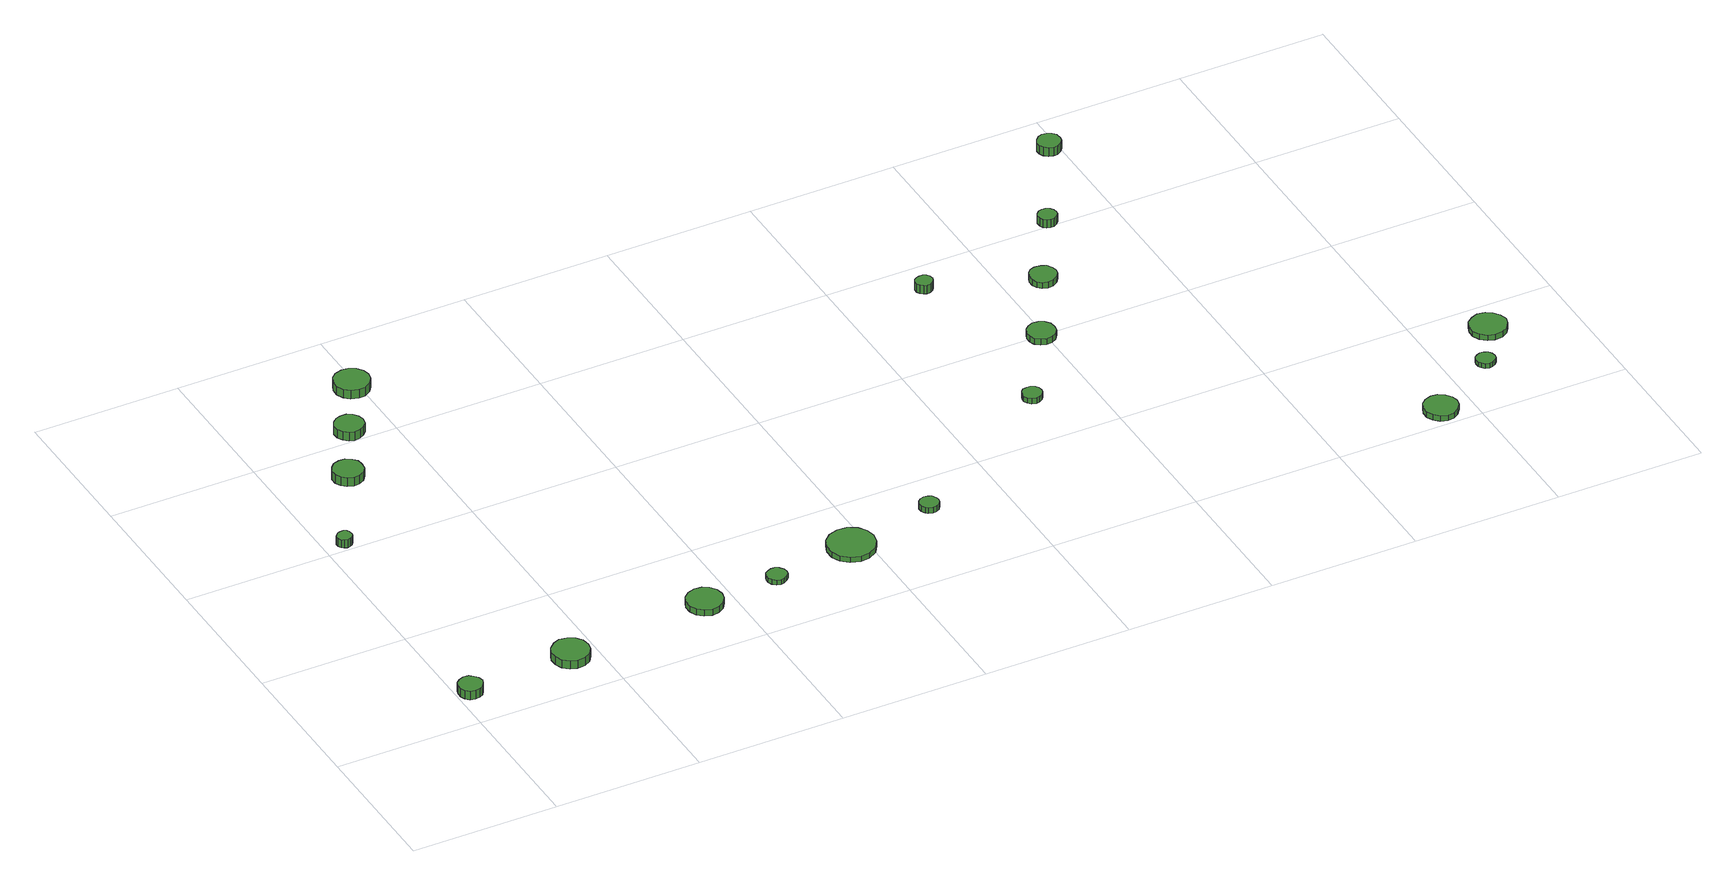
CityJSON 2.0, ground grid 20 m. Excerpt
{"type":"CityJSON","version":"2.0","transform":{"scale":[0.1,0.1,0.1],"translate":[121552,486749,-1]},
"CityObjects":{
"tree1":{"type":"SolitaryVegetationObject","attributes":{"function":"something"},"geometry":[{"type":"MultiSurface","lod":"1","boundaries":[[[0,1,2,3,4,5,6,7,8,9,10,11,12,13,14]],[[15,16,17,18,19,20,21,22,23,24,25,26,27,28,29]],[[0,29,28,1]],[[1,28,27,2]],[[2,27,26,3]],[[3,26,25,4]],[[4,25,24,5]],[[5,24,23,6]],[[6,23,22,7]],[[7,22,21,8]],[[8,21,20,9]],[[9,20,19,10]],[[10,19,18,11]],[[11,18,17,12]],[[12,17,16,13]],[[13,16,15,14]],[[14,15,29,0]]]}]},
"tree2":{"type":"SolitaryVegetationObject","attributes":{"function":"something"},"geometry":[{"type":"MultiSurface","lod":"1","boundaries":[[[30,31,32,33,34,35,36,37,38,39,40,41,42,43,44]],[[45,46,47,48,49,50,51,52,53,54,55,56,57,58,59]],[[30,59,58,31]],[[31,58,57,32]],[[32,57,56,33]],[[33,56,55,34]],[[34,55,54,35]],[[35,54,53,36]],[[36,53,52,37]],[[37,52,51,38]],[[38,51,50,39]],[[39,50,49,40]],[[40,49,48,41]],[[41,48,47,42]],[[42,47,46,43]],[[43,46,45,44]],[[44,45,59,30]]]}]},
"tree3":{"type":"SolitaryVegetationObject","attributes":{"function":"something"},"geometry":[{"type":"MultiSurface","lod":"1","boundaries":[[[60,61,62,63,64,65,66,67,68,69,70,71,72,73,74]],[[75,76,77,78,79,80,81,82,83,84,85,86,87,88,89]],[[60,89,88,61]],[[61,88,87,62]],[[62,87,86,63]],[[63,86,85,64]],[[64,85,84,65]],[[65,84,83,66]],[[66,83,82,67]],[[67,82,81,68]],[[68,81,80,69]],[[69,80,79,70]],[[70,79,78,71]],[[71,78,77,72]],[[72,77,76,73]],[[73,76,75,74]],[[74,75,89,60]]]}]},
"tree4":{"type":"SolitaryVegetationObject","attributes":{"function":"something"},"geometry":[{"type":"MultiSurface","lod":"1","boundaries":[[[90,91,92,93,94,95,96,97,98,99,100,101,102,103,104]],[[105,106,107,108,109,110,111,112,113,114,115,116,117,118,119]],[[90,119,118,91]],[[91,118,117,92]],[[92,117,116,93]],[[93,116,115,94]],[[94,115,114,95]],[[95,114,113,96]],[[96,113,112,97]],[[97,112,111,98]],[[98,111,110,99]],[[99,110,109,100]],[[100,109,108,101]],[[101,108,107,102]],[[102,107,106,103]],[[103,106,105,104]],[[104,105,119,90]]]}]},
"tree5":{"type":"SolitaryVegetationObject","attributes":{"function":"something"},"geometry":[{"type":"MultiSurface","lod":"1","boundaries":[[[120,121,122,123,124,125,126,127,128,129,130,131,132,133,134]],[[135,136,137,138,139,140,141,142,143,144,145,146,147,148,149]],[[120,149,148,121]],[[121,148,147,122]],[[122,147,146,123]],[[123,146,145,124]],[[124,145,144,125]],[[125,144,143,126]],[[126,143,142,127]],[[127,142,141,128]],[[128,141,140,129]],[[129,140,139,130]],[[130,139,138,131]],[[131,138,137,132]],[[132,137,136,133]],[[133,136,135,134]],[[134,135,149,120]]]}]},
"tree6":{"type":"SolitaryVegetationObject","attributes":{"function":"something"},"geometry":[{"type":"MultiSurface","lod":"1","boundaries":[[[150,151,152,153,154,155,156,157,158,159,160,161,162,163,164]],[[165,166,167,168,169,170,171,172,173,174,175,176,177,178,179]],[[150,179,178,151]],[[151,178,177,152]],[[152,177,176,153]],[[153,176,175,154]],[[154,175,174,155]],[[155,174,173,156]],[[156,173,172,157]],[[157,172,171,158]],[[158,171,170,159]],[[159,170,169,160]],[[160,169,168,161]],[[161,168,167,162]],[[162,167,166,163]],[[163,166,165,164]],[[164,165,179,150]]]}]},
"tree7":{"type":"SolitaryVegetationObject","attributes":{"function":"something"},"geometry":[{"type":"MultiSurface","lod":"1","boundaries":[[[180,181,182,183,184,185,186,187,188,189,190,191,192,193,194]],[[195,196,197,198,199,200,201,202,203,204,205,206,207,208,209]],[[180,209,208,181]],[[181,208,207,182]],[[182,207,206,183]],[[183,206,205,184]],[[184,205,204,185]],[[185,204,203,186]],[[186,203,202,187]],[[187,202,201,188]],[[188,201,200,189]],[[189,200,199,190]],[[190,199,198,191]],[[191,198,197,192]],[[192,197,196,193]],[[193,196,195,194]],[[194,195,209,180]]]}]},
"tree8":{"type":"SolitaryVegetationObject","attributes":{"function":"something"},"geometry":[{"type":"MultiSurface","lod":"1","boundaries":[[[210,211,212,213,214,215,216,217,218,219,220,221,222,223,224]],[[225,226,227,228,229,230,231,232,233,234,235,236,237,238,239]],[[210,239,238,211]],[[211,238,237,212]],[[212,237,236,213]],[[213,236,235,214]],[[214,235,234,215]],[[215,234,233,216]],[[216,233,232,217]],[[217,232,231,218]],[[218,231,230,219]],[[219,230,229,220]],[[220,229,228,221]],[[221,228,227,222]],[[222,227,226,223]],[[223,226,225,224]],[[224,225,239,210]]]}]},
"tree9":{"type":"SolitaryVegetationObject","attributes":{"function":"something"},"geometry":[{"type":"MultiSurface","lod":"1","boundaries":[[[240,241,242,243,244,245,246,247,248,249,250,251,252,253,254]],[[255,256,257,258,259,260,261,262,263,264,265,266,267,268,269]],[[240,269,268,241]],[[241,268,267,242]],[[242,267,266,243]],[[243,266,265,244]],[[244,265,264,245]],[[245,264,263,246]],[[246,263,262,247]],[[247,262,261,248]],[[248,261,260,249]],[[249,260,259,250]],[[250,259,258,251]],[[251,258,257,252]],[[252,257,256,253]],[[253,256,255,254]],[[254,255,269,240]]]}]},
"tree10":{"type":"SolitaryVegetationObject","attributes":{"function":"something"},"geometry":[{"type":"MultiSurface","lod":"1","boundaries":[[[270,271,272,273,274,275,276,277,278,279,280,281,282,283,284]],[[285,286,287,288,289,290,291,292,293,294,295,296,297,298,299]],[[270,299,298,271]],[[271,298,297,272]],[[272,297,296,273]],[[273,296,295,274]],[[274,295,294,275]],[[275,294,293,276]],[[276,293,292,277]],[[277,292,291,278]],[[278,291,290,279]],[[279,290,289,280]],[[280,289,288,281]],[[281,288,287,282]],[[282,287,286,283]],[[283,286,285,284]],[[284,285,299,270]]]}]},
"tree11":{"type":"SolitaryVegetationObject","attributes":{"function":"something"},"geometry":[{"type":"MultiSurface","lod":"1","boundaries":[[[300,301,302,303,304,305,306,307,308,309,310,311,312,313,314]],[[315,316,317,318,319,320,321,322,323,324,325,326,327,328,329]],[[300,329,328,301]],[[301,328,327,302]],[[302,327,326,303]],[[303,326,325,304]],[[304,325,324,305]],[[305,324,323,306]],[[306,323,322,307]],[[307,322,321,308]],[[308,321,320,309]],[[309,320,319,310]],[[310,319,318,311]],[[311,318,317,312]],[[312,317,316,313]],[[313,316,315,314]],[[314,315,329,300]]]}]},
"tree12":{"type":"SolitaryVegetationObject","attributes":{"function":"something"},"geometry":[{"type":"MultiSurface","lod":"1","boundaries":[[[330,331,332,333,334,335,336,337,338,339,340,341,342,343,344]],[[345,346,347,348,349,350,351,352,353,354,355,356,357,358,359]],[[330,359,358,331]],[[331,358,357,332]],[[332,357,356,333]],[[333,356,355,334]],[[334,355,354,335]],[[335,354,353,336]],[[336,353,352,337]],[[337,352,351,338]],[[338,351,350,339]],[[339,350,349,340]],[[340,349,348,341]],[[341,348,347,342]],[[342,347,346,343]],[[343,346,345,344]],[[344,345,359,330]]]}]},
"tree13":{"type":"SolitaryVegetationObject","attributes":{"function":"something"},"geometry":[{"type":"MultiSurface","lod":"1","boundaries":[[[360,361,362,363,364,365,366,367,368,369,370,371,372,373,374]],[[375,376,377,378,379,380,381,382,383,384,385,386,387,388,389]],[[360,389,388,361]],[[361,388,387,362]],[[362,387,386,363]],[[363,386,385,364]],[[364,385,384,365]],[[365,384,383,366]],[[366,383,382,367]],[[367,382,381,368]],[[368,381,380,369]],[[369,380,379,370]],[[370,379,378,371]],[[371,378,377,372]],[[372,377,376,373]],[[373,376,375,374]],[[374,375,389,360]]]}]},
"tree14":{"type":"SolitaryVegetationObject","attributes":{"function":"something"},"geometry":[{"type":"MultiSurface","lod":"1","boundaries":[[[390,391,392,393,394,395,396,397,398,399,400,401,402,403,404]],[[405,406,407,408,409,410,411,412,413,414,415,416,417,418,419]],[[390,419,418,391]],[[391,418,417,392]],[[392,417,416,393]],[[393,416,415,394]],[[394,415,414,395]],[[395,414,413,396]],[[396,413,412,397]],[[397,412,411,398]],[[398,411,410,399]],[[399,410,409,400]],[[400,409,408,401]],[[401,408,407,402]],[[402,407,406,403]],[[403,406,405,404]],[[404,405,419,390]]]}]},
"tree15":{"type":"SolitaryVegetationObject","attributes":{"function":"something"},"geometry":[{"type":"MultiSurface","lod":"1","boundaries":[[[420,421,422,423,424,425,426,427,428,429,430,431,432,433,434]],[[435,436,437,438,439,440,441,442,443,444,445,446,447,448,449]],[[420,449,448,421]],[[421,448,447,422]],[[422,447,446,423]],[[423,446,445,424]],[[424,445,444,425]],[[425,444,443,426]],[[426,443,442,427]],[[427,442,441,428]],[[428,441,440,429]],[[429,440,439,430]],[[430,439,438,431]],[[431,438,437,432]],[[432,437,436,433]],[[433,436,435,434]],[[434,435,449,420]]]}]},
"tree16":{"type":"SolitaryVegetationObject","attributes":{"function":"something"},"geometry":[{"type":"MultiSurface","lod":"1","boundaries":[[[450,451,452,453,454,455,456,457,458,459,460,461,462,463,464]],[[465,466,467,468,469,470,471,472,473,474,475,476,477,478,479]],[[450,479,478,451]],[[451,478,477,452]],[[452,477,476,453]],[[453,476,475,454]],[[454,475,474,455]],[[455,474,473,456]],[[456,473,472,457]],[[457,472,471,458]],[[458,471,470,459]],[[459,470,469,460]],[[460,469,468,461]],[[461,468,467,462]],[[462,467,466,463]],[[463,466,465,464]],[[464,465,479,450]]]}]},
"tree17":{"type":"SolitaryVegetationObject","attributes":{"function":"something"},"geometry":[{"type":"MultiSurface","lod":"1","boundaries":[[[480,481,482,483,484,485,486,487,488,489,490,491,492,493,494]],[[495,496,497,498,499,500,501,502,503,504,505,506,507,508,509]],[[480,509,508,481]],[[481,508,507,482]],[[482,507,506,483]],[[483,506,505,484]],[[484,505,504,485]],[[485,504,503,486]],[[486,503,502,487]],[[487,502,501,488]],[[488,501,500,489]],[[489,500,499,490]],[[490,499,498,491]],[[491,498,497,492]],[[492,497,496,493]],[[493,496,495,494]],[[494,495,509,480]]]}]},
"tree18":{"type":"SolitaryVegetationObject","attributes":{"function":"something"},"geometry":[{"type":"MultiSurface","lod":"1","boundaries":[[[510,511,512,513,514,515,516,517,518,519,520,521,522,523,524]],[[525,526,527,528,529,530,531,532,533,534,535,536,537,538,539]],[[510,539,538,511]],[[511,538,537,512]],[[512,537,536,513]],[[513,536,535,514]],[[514,535,534,515]],[[515,534,533,516]],[[516,533,532,517]],[[517,532,531,518]],[[518,531,530,519]],[[519,530,529,520]],[[520,529,528,521]],[[521,528,527,522]],[[522,527,526,523]],[[523,526,525,524]],[[524,525,539,510]]]}]},
"tree19":{"type":"SolitaryVegetationObject","attributes":{"function":"something"},"geometry":[{"type":"MultiSurface","lod":"1","boundaries":[[[540,541,542,543,544,545,546,547,548,549,550,551,552,553,554]],[[555,556,557,558,559,560,561,562,563,564,565,566,567,568,569]],[[540,569,568,541]],[[541,568,567,542]],[[542,567,566,543]],[[543,566,565,544]],[[544,565,564,545]],[[545,564,563,546]],[[546,563,562,547]],[[547,562,561,548]],[[548,561,560,549]],[[549,560,559,550]],[[550,559,558,551]],[[551,558,557,552]],[[552,557,556,553]],[[553,556,555,554]],[[554,555,569,540]]]}]}
},
"vertices":[
[33,57,25],[31,64,25],[27,69,25],[22,73,25],[15,74,25],[8,71,25],[3,67,25],[1,61,25],[1,54,25],[3,48,25],[8,43,25],[15,41,25],[22,42,25],[27,45,25],[31,51,25],[31,51,12],[27,45,12],[22,42,12],[15,41,12],[8,43,12],[3,48,12],[1,54,12],[1,61,12],[3,67,12],[8,71,12],[15,74,12],[22,73,12],[27,69,12],[31,64,12],[33,57,12],
[39,414,19],[38,419,19],[36,422,19],[32,424,19],[28,424,19],[24,423,19],[21,420,19],[19,417,19],[19,412,19],[21,408,19],[24,406,19],[28,404,19],[32,405,19],[36,407,19],[38,410,19],[38,410,7],[36,407,7],[32,405,7],[28,404,7],[24,406,7],[21,408,7],[19,412,7],[19,417,7],[21,420,7],[24,423,7],[28,424,7],[32,424,7],[36,422,7],[38,419,7],[39,414,7],
[188,71,19],[186,81,19],[180,89,19],[171,94,19],[160,96,19],[151,92,19],[143,85,19],[139,76,19],[139,66,19],[143,56,19],[151,49,19],[160,46,19],[171,47,19],[180,52,19],[186,61,19],[186,61,7],[180,52,7],[171,47,7],[160,46,7],[151,49,7],[143,56,7],[139,66,7],[139,76,7],[143,85,7],[151,92,7],[160,96,7],[171,94,7],[180,89,7],[186,81,7],[188,71,7],
[118,536,20],[117,545,20],[112,551,20],[104,556,20],[96,556,20],[88,554,20],[82,548,20],[78,541,20],[78,532,20],[82,524,20],[88,519,20],[96,516,20],[104,517,20],[112,521,20],[117,528,20],[117,528,7],[112,521,7],[104,517,7],[96,516,7],[88,519,7],[82,524,7],[78,532,7],[78,541,7],[82,548,7],[88,554,7],[96,556,7],[104,556,7],[112,551,7],[117,545,7],[118,536,7],
[162,616,23],[160,624,23],[155,631,23],[148,635,23],[140,635,23],[133,633,23],[127,628,23],[123,620,23],[123,612,23],[127,605,23],[133,599,23],[140,597,23],[148,598,23],[155,602,23],[160,608,23],[160,608,10],[155,602,10],[148,598,10],[140,597,10],[133,599,10],[127,605,10],[123,612,10],[123,620,10],[127,628,10],[133,633,10],[140,635,10],[148,635,10],[155,631,10],[160,624,10],[162,616,10],
[386,92,16],[384,102,16],[378,110,16],[370,115,16],[360,116,16],[350,113,16],[342,106,16],[338,97,16],[338,87,16],[342,77,16],[350,71,16],[360,67,16],[370,69,16],[378,74,16],[384,82,16],[384,82,7],[378,74,7],[370,69,7],[360,67,7],[350,71,7],[342,77,7],[338,87,7],[338,97,7],[342,106,7],[350,113,7],[360,116,7],[370,115,7],[378,110,7],[384,102,7],[386,92,7],
[211,695,25],[209,704,25],[203,712,25],[194,717,25],[185,718,25],[175,715,25],[168,709,25],[164,700,25],[164,690,25],[168,681,25],[175,674,25],[185,671,25],[194,672,25],[203,677,25],[209,685,25],[209,685,12],[203,677,12],[194,672,12],[185,671,12],[175,674,12],[168,681,12],[164,690,12],[164,700,12],[168,709,12],[175,715,12],[185,718,12],[194,717,12],[203,712,12],[209,704,12],[211,695,12],
[480,99,14],[479,104,14],[475,109,14],[470,112,14],[465,112,14],[460,110,14],[455,107,14],[453,102,14],[453,96,14],[455,91,14],[460,87,14],[465,85,14],[470,86,14],[475,89,14],[479,93,14],[479,93,7],[475,89,7],[470,86,7],[465,85,7],[460,87,7],[455,91,7],[453,96,7],[453,102,7],[455,107,7],[460,110,7],[465,112,7],[470,112,7],[475,109,7],[479,104,7],[480,99,7],
[610,114,15],[607,127,15],[600,137,15],[588,144,15],[575,145,15],[562,141,15],[552,132,15],[547,120,15],[547,107,15],[552,95,15],[562,86,15],[575,82,15],[588,83,15],[600,90,15],[607,101,15],[607,101,7],[600,90,7],[588,83,7],[575,82,7],[562,86,7],[552,95,7],[547,107,7],[547,120,7],[552,132,7],[562,141,7],[575,145,7],[588,144,7],[600,137,7],[607,127,7],[610,114,7],
[716,144,15],[715,149,15],[712,154,15],[707,156,15],[702,157,15],[696,155,15],[693,152,15],[690,147,15],[690,141,15],[693,136,15],[696,133,15],[702,131,15],[707,132,15],[712,134,15],[715,139,15],[715,139,7],[712,134,7],[707,132,7],[702,131,7],[696,133,7],[693,136,7],[690,141,7],[690,147,7],[693,152,7],[696,155,7],[702,157,7],[707,156,7],[712,154,7],[715,149,7],[716,144,7],
[937,289,15],[936,295,15],[933,299,15],[928,302,15],[923,302,15],[917,301,15],[913,297,15],[911,292,15],[911,287,15],[913,282,15],[917,278,15],[923,276,15],[928,277,15],[933,280,15],[936,284,15],[936,284,7],[933,280,7],[928,277,7],[923,276,7],[917,278,7],[913,282,7],[911,287,7],[911,292,7],[913,297,7],[917,301,7],[923,302,7],[928,302,7],[933,299,7],[936,295,7],[937,289,7],
[925,555,20],[924,560,20],[921,564,20],[917,566,20],[912,566,20],[908,565,20],[904,562,20],[902,558,20],[902,553,20],[904,549,20],[908,546,20],[912,544,20],[917,545,20],[921,547,20],[924,551,20],[924,551,7],[921,547,7],[917,545,7],[912,544,7],[908,546,7],[904,549,7],[902,553,7],[902,558,7],[904,562,7],[908,565,7],[912,566,7],[917,566,7],[921,564,7],[924,560,7],[925,555,7],
[1013,399,16],[1012,407,16],[1007,413,16],[1000,417,16],[992,418,16],[985,415,16],[979,410,16],[976,403,16],[976,395,16],[979,388,16],[985,383,16],[992,380,16],[1000,381,16],[1007,385,16],[1012,391,16],[1012,391,7],[1007,385,7],[1000,381,7],[992,380,7],[985,383,7],[979,388,7],[976,395,7],[976,403,7],[979,410,7],[985,415,7],[992,418,7],[1000,417,7],[1007,413,7],[1012,407,7],[1013,399,7],
[1070,502,17],[1068,509,17],[1064,516,17],[1057,519,17],[1049,520,17],[1042,518,17],[1037,513,17],[1034,506,17],[1034,498,17],[1037,491,17],[1042,486,17],[1049,484,17],[1057,485,17],[1064,489,17],[1068,495,17],[1068,495,8],[1064,489,8],[1057,485,8],[1049,484,8],[1042,486,8],[1037,491,8],[1034,498,8],[1034,506,8],[1037,513,8],[1042,518,8],[1049,520,8],[1057,519,8],[1064,516,8],[1068,509,8],[1070,502,8],
[1124,604,23],[1123,609,23],[1120,613,23],[1115,616,23],[1110,616,23],[1105,615,23],[1101,611,23],[1099,607,23],[1099,601,23],[1101,597,23],[1105,593,23],[1110,592,23],[1115,592,23],[1120,595,23],[1123,599,23],[1123,599,11],[1120,595,11],[1115,592,11],[1110,592,11],[1105,593,11],[1101,597,11],[1099,601,11],[1099,607,11],[1101,611,11],[1105,615,11],[1110,616,11],[1115,616,11],[1120,613,11],[1123,609,11],[1124,604,11],
[1379,27,17],[1377,36,17],[1371,44,17],[1363,49,17],[1354,50,17],[1345,47,17],[1338,41,17],[1334,32,17],[1334,22,17],[1338,14,17],[1345,7,17],[1354,4,17],[1363,5,17],[1371,10,17],[1377,18,17],[1377,18,9],[1371,10,9],[1363,5,9],[1354,4,9],[1345,7,9],[1338,14,9],[1334,22,9],[1334,32,9],[1338,41,9],[1345,47,9],[1354,50,9],[1363,49,9],[1371,44,9],[1377,36,9],[1379,27,9],
[1200,738,25],[1199,745,25],[1195,750,25],[1189,753,25],[1183,754,25],[1177,752,25],[1172,747,25],[1169,741,25],[1169,735,25],[1172,729,25],[1177,725,25],[1183,723,25],[1189,723,25],[1195,727,25],[1199,732,25],[1199,732,12],[1195,727,12],[1189,723,12],[1183,723,12],[1177,725,12],[1172,729,12],[1169,735,12],[1169,741,12],[1172,747,12],[1177,752,12],[1183,754,12],[1189,753,12],[1195,750,12],[1199,745,12],[1200,738,12],
[1466,92,15],[1465,97,15],[1462,102,15],[1457,104,15],[1452,105,15],[1447,103,15],[1443,100,15],[1441,95,15],[1441,89,15],[1443,85,15],[1447,81,15],[1452,79,15],[1457,80,15],[1462,83,15],[1465,87,15],[1465,87,8],[1462,83,8],[1457,80,8],[1452,79,8],[1447,81,8],[1443,85,8],[1441,89,8],[1441,95,8],[1443,100,8],[1447,103,8],[1452,105,8],[1457,104,8],[1462,102,8],[1465,97,8],[1466,92,8],
[1514,153,16],[1511,163,16],[1505,171,16],[1497,176,16],[1486,178,16],[1477,174,16],[1469,168,16],[1465,158,16],[1465,148,16],[1469,139,16],[1477,132,16],[1486,129,16],[1497,130,16],[1505,135,16],[1511,143,16],[1511,143,8],[1505,135,8],[1497,130,8],[1486,129,8],[1477,132,8],[1469,139,8],[1465,148,8],[1465,158,8],[1469,168,8],[1477,174,8],[1486,178,8],[1497,176,8],[1505,171,8],[1511,163,8],[1514,153,8]
]}
